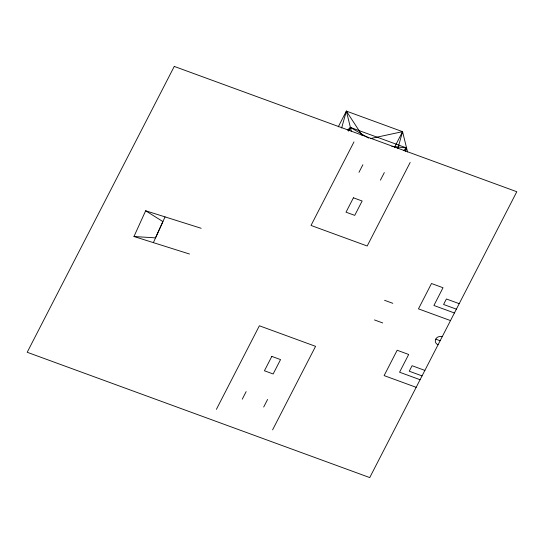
<?xml version="1.0" encoding="UTF-8"?>
<svg xmlns="http://www.w3.org/2000/svg" width="544" height="544" viewBox="0 0 544 544"><rect width="100%" height="100%" fill="white"/><g stroke="black" fill="none" stroke-linecap="round" stroke-linejoin="round"><path stroke-width="0.82" d="M341.646 127.976L346.372 111.112L402.553 131.662L407.585 151.994M397.827 148.526L402.553 131.662L370.729 138.502M349.452 130.614L350.404 127.418L406.586 147.968L405.634 151.171M133.967 236.511L155.502 237.864L159.208 229.758L162.894 221.578L145.656 210.773L133.967 236.511L189.482 254.021M153.36 242.631L165.05 216.893M338.28 126.834L346.372 111.112L362.29 135.544M348.48 131.165L350.404 127.418L368.628 138.094M216.396 409.333L259.379 325.781L315.561 346.338L272.578 429.882M353.988 141.896L311.005 225.447L367.186 245.997L410.169 162.452M242.257 399.194L246.153 391.612M358.972 172.326L362.875 164.744M394.461 147.39L402.553 131.662M263.69 407.034L267.594 399.452M380.412 180.173L384.316 172.584M405.049 150.967L406.586 147.968L391.796 146.261M347.392 130.098L350.404 127.418M403.573 150.654L406.586 147.968M145.656 210.773L201.171 228.283M459.211 303.668L446.413 298.989L443.584 304.477L456.382 309.155M454.417 312.984L433.894 305.476L443.02 287.735L431.494 283.519L418.458 308.863L450.507 320.586M384.547 300.295L392.822 303.321M438.07 344.753A4.876 4.284 -13.9 0 1 435.751 339.136L440.137 340.741M374.442 319.926L382.724 322.959M424.871 370.403L412.073 365.724L409.251 371.212L422.049 375.897M420.084 379.719L399.561 372.212L408.687 354.47L397.161 350.254L384.118 375.598L416.167 387.321M346.372 111.112L351.404 131.437M435.751 339.136A4.876 4.284 -13.9 0 1 442.197 336.729M174.264 66.422L27.2 352.274L369.736 477.578L516.8 191.726L174.264 66.422M271.823 356.402L264.425 370.777L273.149 373.973L280.548 359.591L271.823 356.402M353.416 197.805L346.018 212.187L354.742 215.376L362.141 201.001L353.416 197.805"/></g></svg>
